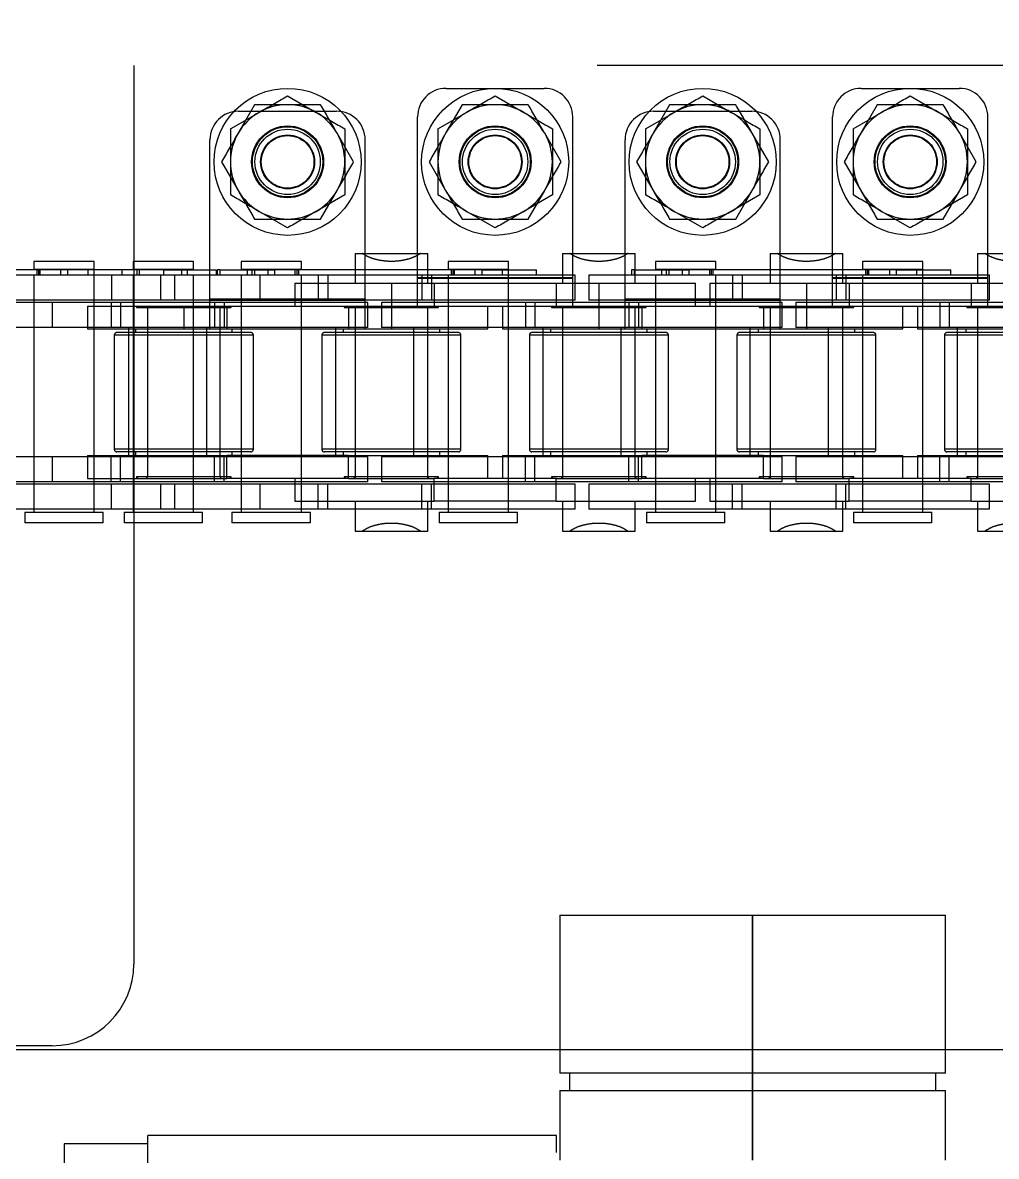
# Model space of a CAD drawing. Header units: metres. Extents: x 0 to 21025, y 0 to 14850.
# Drawn here: x 6176.5 to 6236, y 9254.6 to 9324 of the extents above; entities that cross this region are included whole.
import ezdxf

# ---------------------------------------------------------------- set-up
doc = ezdxf.new("R2010")
doc.units = ezdxf.units.M
doc.header["$LTSCALE"] = 25
doc.linetypes.add('HIDDEN2', pattern=[4.7625, 3.175, -1.5875])
for name, color, linetype in [('SL1', 8, 'Continuous'), ('SL4', 4, 'Continuous'), ('ST1', 7, 'HIDDEN2')]:
    doc.layers.add(name, color=color, linetype=linetype)

msp = doc.modelspace()

# ---------------------------------------------------------------- linework, layer by layer
at = {"layer": 'SL1'}
for radius, start, end in [(1770.7, 148.748969, 196.991383), (1764.35, 149.040337, 197.163636), (1758.35, 149.333401, 197.2484)]:
    msp.add_arc((7692.517, 9091.884), radius, start, end, dxfattribs=at)
at = {"layer": 'SL4'}
for p, q in [((6209.329, 9269.384), (6209.329, 9259.709)), ((6209.329, 9269.384), (6221.129, 9269.384)), ((6221.129, 9269.384), (6232.929, 9269.384)), ((6221.129, 9259.709), (6221.129, 9269.384)), ((6232.929, 9259.709), (6232.929, 9269.384)), ((5540.514, 9261.149), (6209.329, 9261.149)), ((6232.929, 9261.149), (6330.271, 9261.149)), ((6221.129, 9259.709), (6209.329, 9259.709)), ((6209.919, 9259.709), (6209.919, 9258.634)), ((6232.929, 9259.709), (6221.129, 9259.709)), ((6221.129, 9258.634), (6221.129, 9259.709)), ((6232.339, 9258.634), (6232.339, 9259.709)), ((6209.329, 9258.634), (6209.329, 9254.384)), ((6209.329, 9258.634), (6221.129, 9258.634)), ((6221.129, 9254.384), (6221.129, 9258.634)), ((6221.129, 9258.634), (6232.929, 9258.634)), ((6232.929, 9254.384), (6232.929, 9258.634)), ((6184.129, 9255.384), (6179.009, 9255.384)), ((6179.009, 9255.384), (6179.009, 9191.384)), ((6209.129, 9255.884), (6184.129, 9255.884)), ((6184.129, 9191.384), (6184.129, 9255.884)), ((6209.129, 9254.842), (6209.129, 9255.884))]:
    msp.add_line(p, q, dxfattribs=at)
at = {"layer": 'ST1'}
for p, q in [((6290.989, 9321.384), (6183.269, 9321.384)), ((6183.269, 9321.384), (6183.269, 9266.384)), ((6202.379, 9319.984), (6208.379, 9319.984)), ((6227.779, 9319.984), (6233.779, 9319.984)), ((6192.679, 9319.525), (6194.429, 9318.515)), ((6205.379, 9319.525), (6207.129, 9318.515)), ((6218.079, 9319.525), (6219.829, 9318.515)), ((6230.779, 9319.525), (6232.529, 9318.515)), ((6189.179, 9317.504), (6190.929, 9318.515)), ((6190.658, 9318.984), (6189.648, 9317.234)), ((6189.679, 9318.584), (6195.679, 9318.584)), ((6201.879, 9317.504), (6203.629, 9318.515)), ((6203.358, 9318.984), (6202.348, 9317.234)), ((6214.579, 9317.504), (6216.329, 9318.515)), ((6216.058, 9318.984), (6215.048, 9317.234)), ((6215.079, 9318.584), (6221.079, 9318.584)), ((6227.279, 9317.504), (6229.029, 9318.515)), ((6228.758, 9318.984), (6227.748, 9317.234)), ((6200.629, 9308.409), (6200.629, 9318.234)), ((6210.129, 9308.409), (6210.129, 9318.234)), ((6226.029, 9308.409), (6226.029, 9318.234)), ((6235.529, 9308.409), (6235.529, 9318.234)), ((6196.721, 9315.484), (6195.71, 9317.234)), ((6209.421, 9315.484), (6208.41, 9317.234)), ((6222.121, 9315.484), (6221.11, 9317.234)), ((6234.821, 9315.484), (6233.81, 9317.234)), ((6187.929, 9307.009), (6187.929, 9316.834)), ((6197.429, 9307.009), (6197.429, 9316.834)), ((6213.329, 9307.009), (6213.329, 9316.834)), ((6222.829, 9307.009), (6222.829, 9316.834)), ((6188.638, 9315.484), (6189.648, 9313.734)), ((6201.338, 9315.484), (6202.348, 9313.734)), ((6214.038, 9315.484), (6215.048, 9313.734)), ((6226.738, 9315.484), (6227.748, 9313.734)), ((6194.7, 9311.984), (6195.71, 9313.734)), ((6207.4, 9311.984), (6208.41, 9313.734)), ((6220.1, 9311.984), (6221.11, 9313.734)), ((6232.8, 9311.984), (6233.81, 9313.734)), ((6196.179, 9313.463), (6194.429, 9312.452)), ((6208.879, 9313.463), (6207.129, 9312.452)), ((6221.579, 9313.463), (6219.829, 9312.452)), ((6234.279, 9313.463), (6232.529, 9312.452)), ((6192.679, 9311.442), (6190.929, 9312.452)), ((6205.379, 9311.442), (6203.629, 9312.452)), ((6218.079, 9311.442), (6216.329, 9312.452)), ((6230.779, 9311.442), (6229.029, 9312.452)), ((6196.804, 9309.884), (6197.249, 9309.884)), ((6196.804, 9309.884), (6196.804, 9308.059)), ((6197.249, 9309.884), (6200.809, 9309.884)), ((6200.809, 9309.884), (6201.254, 9309.884)), ((6201.254, 9308.059), (6201.254, 9309.884)), ((6209.504, 9309.884), (6209.949, 9309.884)), ((6209.504, 9309.884), (6209.504, 9308.059)), ((6209.949, 9309.884), (6213.509, 9309.884)), ((6213.509, 9309.884), (6213.954, 9309.884)), ((6213.954, 9308.059), (6213.954, 9309.884)), ((6222.204, 9309.884), (6222.649, 9309.884)), ((6222.204, 9309.884), (6222.204, 9308.059)), ((6222.649, 9309.884), (6226.209, 9309.884)), ((6226.209, 9309.884), (6226.654, 9309.884)), ((6226.654, 9308.059), (6226.654, 9309.884)), ((6234.904, 9309.884), (6235.349, 9309.884)), ((6234.904, 9309.884), (6234.904, 9308.059)), ((6235.349, 9309.884), (6238.909, 9309.884)), ((6185.076, 9308.873), (6172.376, 9308.873)), ((6177.154, 9309.384), (6177.151, 9309.384)), ((6177.151, 9309.384), (6177.151, 9308.91)), ((6177.151, 9308.91), (6180.841, 9308.91)), ((6180.841, 9309.384), (6177.154, 9309.384)), ((6177.328, 9308.873), (6177.328, 9308.541)), ((6177.431, 9308.873), (6177.431, 9308.541)), ((6177.52, 9308.91), (6177.52, 9308.541)), ((6178.788, 9308.873), (6178.788, 9308.541)), ((6179.203, 9308.873), (6179.203, 9308.541)), ((6180.472, 9308.541), (6180.472, 9308.91)), ((6180.841, 9308.91), (6180.841, 9309.384)), ((6180.841, 9307.021), (6180.841, 9308.873)), ((6182.548, 9308.541), (6182.548, 9308.873)), ((6186.921, 9309.384), (6183.231, 9309.384)), ((6183.231, 9309.384), (6183.231, 9308.91)), ((6183.231, 9308.91), (6186.921, 9308.91)), ((6183.457, 9308.873), (6183.457, 9308.541)), ((6183.6, 9308.91), (6183.6, 9308.541)), ((6185.076, 9308.873), (6185.076, 9308.541)), ((6185.076, 9308.873), (6188.307, 9308.873)), ((6186.183, 9308.873), (6186.183, 9308.541)), ((6186.552, 9308.541), (6186.552, 9308.91)), ((6186.921, 9308.91), (6186.921, 9309.384)), ((6188.307, 9308.873), (6188.307, 9308.541)), ((6188.362, 9308.873), (6188.362, 9308.541)), ((6188.535, 9308.873), (6188.362, 9308.873)), ((6188.535, 9308.873), (6188.535, 9308.541)), ((6188.535, 9308.873), (6191.882, 9308.873)), ((6189.832, 9309.384), (6189.829, 9309.384)), ((6189.829, 9309.384), (6189.829, 9308.91)), ((6189.829, 9308.91), (6193.519, 9308.91)), ((6193.519, 9309.384), (6189.832, 9309.384)), ((6190.198, 9308.91), (6190.198, 9308.541)), ((6190.483, 9308.873), (6190.483, 9308.541)), ((6190.655, 9308.873), (6190.655, 9308.541)), ((6191.466, 9308.873), (6191.466, 9308.541)), ((6191.882, 9308.873), (6191.882, 9308.541)), ((6204.56, 9308.873), (6191.882, 9308.873)), ((6193.15, 9308.541), (6193.15, 9308.91)), ((6193.239, 9308.873), (6193.239, 9308.541)), ((6193.342, 9308.873), (6193.342, 9308.541)), ((6193.519, 9308.91), (6193.519, 9309.384)), ((6202.51, 9309.384), (6202.507, 9309.384)), ((6202.507, 9309.384), (6202.507, 9308.91)), ((6202.507, 9308.91), (6206.197, 9308.91)), ((6206.197, 9309.384), (6202.51, 9309.384)), ((6202.684, 9308.873), (6202.684, 9308.541)), ((6202.788, 9308.873), (6202.788, 9308.541)), ((6202.876, 9308.91), (6202.876, 9308.541)), ((6204.145, 9308.873), (6204.145, 9308.541)), ((6204.56, 9308.873), (6204.56, 9308.541)), ((6204.56, 9308.873), (6207.904, 9308.873)), ((6205.828, 9308.541), (6205.828, 9308.91)), ((6206.197, 9308.91), (6206.197, 9309.384)), ((6206.197, 9307.021), (6206.197, 9308.873)), ((6207.904, 9308.541), (6207.904, 9308.873)), ((6213.719, 9308.873), (6213.719, 9308.541)), ((6213.892, 9308.873), (6213.719, 9308.873)), ((6213.892, 9308.873), (6213.892, 9308.541)), ((6213.892, 9308.873), (6217.238, 9308.873)), ((6215.189, 9309.384), (6215.186, 9309.384)), ((6215.186, 9309.384), (6215.186, 9308.91)), ((6215.186, 9308.91), (6218.876, 9308.91)), ((6218.876, 9309.384), (6215.189, 9309.384)), ((6215.555, 9308.91), (6215.555, 9308.541)), ((6215.839, 9308.873), (6215.839, 9308.541)), ((6216.012, 9308.873), (6216.012, 9308.541)), ((6216.823, 9308.873), (6216.823, 9308.541)), ((6217.238, 9308.873), (6217.238, 9308.541)), ((6229.916, 9308.873), (6217.238, 9308.873)), ((6218.507, 9308.541), (6218.507, 9308.91)), ((6218.595, 9308.873), (6218.595, 9308.541)), ((6218.699, 9308.873), (6218.699, 9308.541)), ((6218.876, 9308.91), (6218.876, 9309.384)), ((6227.867, 9309.384), (6227.864, 9309.384)), ((6227.864, 9309.384), (6227.864, 9308.91)), ((6227.864, 9308.91), (6231.554, 9308.91)), ((6231.554, 9309.384), (6227.867, 9309.384)), ((6228.041, 9308.873), (6228.041, 9308.541)), ((6228.144, 9308.873), (6228.144, 9308.541)), ((6228.233, 9308.91), (6228.233, 9308.541)), ((6229.501, 9308.873), (6229.501, 9308.541)), ((6229.916, 9308.873), (6229.916, 9308.541)), ((6229.916, 9308.873), (6233.261, 9308.873)), ((6231.185, 9308.541), (6231.185, 9308.91)), ((6231.554, 9308.91), (6231.554, 9309.384)), ((6231.554, 9307.021), (6231.554, 9308.873)), ((6233.261, 9308.541), (6233.261, 9308.873)), ((6181.901, 9308.541), (6175.551, 9308.541)), ((6177.151, 9308.541), (6177.151, 9307.021)), ((6177.151, 9308.541), (6177.151, 9294.042)), ((6180.841, 9294.042), (6180.841, 9308.541)), ((6181.901, 9308.541), (6181.901, 9307.021)), ((6190.996, 9308.541), (6181.901, 9308.541)), ((6183.231, 9308.541), (6183.231, 9307.021)), ((6183.231, 9308.541), (6183.231, 9294.042)), ((6184.916, 9307.021), (6184.916, 9308.541)), ((6185.754, 9308.541), (6185.754, 9307.021)), ((6186.921, 9307.021), (6186.921, 9308.541)), ((6186.921, 9294.042), (6186.921, 9308.541)), ((6189.829, 9308.541), (6189.829, 9307.021)), ((6189.829, 9308.541), (6189.829, 9294.042)), ((6195.136, 9308.541), (6190.996, 9308.541)), ((6190.996, 9307.021), (6190.996, 9308.541)), ((6193.519, 9307.021), (6193.519, 9308.541)), ((6193.519, 9294.042), (6193.519, 9308.541)), ((6194.551, 9308.541), (6194.551, 9307.021)), ((6195.136, 9308.541), (6195.136, 9307.021)), ((6201.475, 9308.541), (6195.136, 9308.541)), ((6200.629, 9308.409), (6210.129, 9308.409)), ((6200.629, 9306.659), (6200.629, 9308.409)), ((6200.629, 9308.371), (6210.129, 9308.371)), ((6200.891, 9308.541), (6200.891, 9307.021)), ((6201.475, 9308.541), (6201.475, 9307.021)), ((6210.272, 9308.541), (6201.475, 9308.541)), ((6202.507, 9308.541), (6202.507, 9307.021)), ((6202.507, 9308.541), (6202.507, 9294.042)), ((6206.197, 9294.042), (6206.197, 9308.541)), ((6210.129, 9306.659), (6210.129, 9308.409)), ((6210.272, 9307.021), (6210.272, 9308.541)), ((6220.492, 9308.541), (6211.111, 9308.541)), ((6211.111, 9308.541), (6211.111, 9307.021)), ((6215.186, 9308.541), (6215.186, 9307.021)), ((6215.186, 9308.541), (6215.186, 9294.042)), ((6218.876, 9307.021), (6218.876, 9308.541)), ((6218.876, 9294.042), (6218.876, 9308.541)), ((6219.908, 9308.541), (6219.908, 9307.021)), ((6220.492, 9308.541), (6220.492, 9307.021)), ((6226.831, 9308.541), (6220.492, 9308.541)), ((6226.029, 9308.409), (6235.529, 9308.409)), ((6226.029, 9306.659), (6226.029, 9308.409)), ((6226.029, 9308.371), (6235.529, 9308.371)), ((6226.247, 9308.541), (6226.247, 9307.021)), ((6226.831, 9308.541), (6226.831, 9307.021)), ((6235.629, 9308.541), (6226.831, 9308.541)), ((6227.864, 9308.541), (6227.864, 9307.021)), ((6227.864, 9308.541), (6227.864, 9294.042)), ((6231.554, 9294.042), (6231.554, 9308.541)), ((6235.529, 9306.659), (6235.529, 9308.409)), ((6235.629, 9307.021), (6235.629, 9308.541)), ((6193.124, 9308.059), (6199.029, 9308.059)), ((6193.124, 9308.059), (6193.124, 9306.659)), ((6199.029, 9308.059), (6199.029, 9306.659)), ((6199.029, 9308.059), (6200.629, 9308.059)), ((6200.629, 9308.059), (6210.129, 9308.059)), ((6201.651, 9308.059), (6201.651, 9306.659)), ((6209.107, 9308.059), (6209.107, 9306.659)), ((6210.129, 9308.059), (6211.729, 9308.059)), ((6211.729, 9308.059), (6211.729, 9306.659)), ((6211.729, 9308.059), (6217.634, 9308.059)), ((6217.634, 9306.659), (6217.634, 9308.059)), ((6218.524, 9308.059), (6224.429, 9308.059)), ((6218.524, 9308.059), (6218.524, 9306.659)), ((6224.429, 9308.059), (6224.429, 9306.659)), ((6224.429, 9308.059), (6226.029, 9308.059)), ((6226.029, 9308.059), (6235.529, 9308.059)), ((6227.051, 9308.059), (6227.051, 9306.659)), ((6234.507, 9308.059), (6234.507, 9306.659)), ((6235.529, 9308.059), (6237.129, 9308.059)), ((6178.296, 9306.869), (6169.201, 9306.869)), ((6181.901, 9307.021), (6175.551, 9307.021)), ((6177.151, 9306.869), (6177.151, 9305.349)), ((6182.457, 9306.869), (6178.296, 9306.869)), ((6178.296, 9305.349), (6178.296, 9306.869)), ((6180.841, 9305.349), (6180.841, 9306.869)), ((6181.873, 9306.869), (6181.873, 9305.349)), ((6190.996, 9307.021), (6181.901, 9307.021)), ((6182.457, 9306.869), (6182.457, 9305.349)), ((6188.797, 9306.869), (6182.457, 9306.869)), ((6187.929, 9307.096), (6197.429, 9307.096)), ((6187.929, 9305.259), (6187.929, 9307.009)), ((6187.929, 9307.009), (6197.429, 9307.009)), ((6188.212, 9306.869), (6188.212, 9305.349)), ((6188.797, 9306.869), (6188.797, 9305.349)), ((6197.594, 9306.869), (6188.797, 9306.869)), ((6189.829, 9306.869), (6189.829, 9305.349)), ((6195.136, 9307.021), (6190.996, 9307.021)), ((6193.519, 9305.349), (6193.519, 9306.869)), ((6201.475, 9307.021), (6195.136, 9307.021)), ((6197.429, 9305.259), (6197.429, 9307.009)), ((6197.594, 9305.349), (6197.594, 9306.869)), ((6207.814, 9306.869), (6198.432, 9306.869)), ((6198.432, 9306.869), (6198.432, 9305.349)), ((6210.272, 9307.021), (6201.475, 9307.021)), ((6202.507, 9306.869), (6202.507, 9305.349)), ((6206.197, 9305.349), (6206.197, 9306.869)), ((6207.23, 9306.869), (6207.23, 9305.349)), ((6207.814, 9306.869), (6207.814, 9305.349)), ((6214.153, 9306.869), (6207.814, 9306.869)), ((6220.492, 9307.021), (6211.111, 9307.021)), ((6213.329, 9307.096), (6222.829, 9307.096)), ((6213.329, 9305.259), (6213.329, 9307.009)), ((6213.329, 9307.009), (6222.829, 9307.009)), ((6213.569, 9306.869), (6213.569, 9305.349)), ((6214.153, 9306.869), (6214.153, 9305.349)), ((6222.951, 9306.869), (6214.153, 9306.869)), ((6215.186, 9306.869), (6215.186, 9305.349)), ((6218.876, 9305.349), (6218.876, 9306.869)), ((6226.831, 9307.021), (6220.492, 9307.021)), ((6222.829, 9305.259), (6222.829, 9307.009)), ((6222.951, 9305.349), (6222.951, 9306.869)), ((6233.17, 9306.869), (6223.789, 9306.869)), ((6223.789, 9306.869), (6223.789, 9305.349)), ((6235.629, 9307.021), (6226.831, 9307.021)), ((6227.864, 9306.869), (6227.864, 9305.349)), ((6231.554, 9305.349), (6231.554, 9306.869)), ((6232.586, 9306.869), (6232.586, 9305.349)), ((6233.17, 9306.869), (6233.17, 9305.349)), ((6239.51, 9306.869), (6233.17, 9306.869)), ((6180.424, 9306.659), (6186.329, 9306.659)), ((6180.424, 9306.659), (6180.424, 9305.259)), ((6183.437, 9306.659), (6183.437, 9306.57)), ((6183.526, 9306.659), (6183.437, 9306.57)), ((6183.437, 9306.57), (6189.222, 9306.57)), ((6184.015, 9306.659), (6184.104, 9306.57)), ((6184.104, 9306.57), (6184.104, 9296.198)), ((6186.329, 9306.659), (6186.329, 9305.259)), ((6186.329, 9306.659), (6187.929, 9306.659)), ((6187.929, 9306.659), (6197.429, 9306.659)), ((6188.554, 9306.57), (6188.643, 9306.659)), ((6188.554, 9296.198), (6188.554, 9306.57)), ((6188.951, 9306.659), (6188.951, 9305.259)), ((6189.222, 9306.57), (6189.133, 9306.659)), ((6189.222, 9306.57), (6189.222, 9306.659)), ((6196.137, 9306.659), (6196.137, 9306.57)), ((6196.226, 9306.659), (6196.137, 9306.57)), ((6196.137, 9306.57), (6201.922, 9306.57)), ((6196.407, 9306.659), (6196.407, 9305.259)), ((6196.715, 9306.659), (6196.804, 9306.57)), ((6196.804, 9306.659), (6196.804, 9296.109)), ((6196.804, 9306.57), (6196.804, 9296.198)), ((6197.429, 9306.659), (6199.029, 9306.659)), ((6199.029, 9306.659), (6200.629, 9306.659)), ((6199.029, 9306.659), (6199.029, 9305.259)), ((6200.629, 9306.659), (6210.129, 9306.659)), ((6201.254, 9296.109), (6201.254, 9306.659)), ((6201.254, 9306.57), (6201.343, 9306.659)), ((6201.254, 9296.198), (6201.254, 9306.57)), ((6201.922, 9306.57), (6201.833, 9306.659)), ((6201.922, 9306.57), (6201.922, 9306.659)), ((6204.934, 9305.259), (6204.934, 9306.659)), ((6205.824, 9306.659), (6205.824, 9305.259)), ((6208.837, 9306.659), (6208.837, 9306.57)), ((6208.926, 9306.659), (6208.837, 9306.57)), ((6208.837, 9306.57), (6214.622, 9306.57)), ((6209.415, 9306.659), (6209.504, 9306.57)), ((6209.504, 9306.659), (6209.504, 9296.109)), ((6209.504, 9306.57), (6209.504, 9296.198)), ((6210.129, 9306.659), (6211.729, 9306.659)), ((6211.729, 9306.659), (6211.729, 9305.259)), ((6211.729, 9306.659), (6213.329, 9306.659)), ((6213.329, 9306.659), (6222.829, 9306.659)), ((6213.954, 9296.109), (6213.954, 9306.659)), ((6213.954, 9306.57), (6214.043, 9306.659)), ((6213.954, 9296.198), (6213.954, 9306.57)), ((6214.351, 9306.659), (6214.351, 9305.259)), ((6214.622, 9306.57), (6214.533, 9306.659)), ((6214.622, 9306.57), (6214.622, 9306.659)), ((6221.537, 9306.659), (6221.537, 9306.57)), ((6221.626, 9306.659), (6221.537, 9306.57)), ((6221.537, 9306.57), (6227.322, 9306.57)), ((6221.807, 9306.659), (6221.807, 9305.259)), ((6222.115, 9306.659), (6222.204, 9306.57)), ((6222.204, 9306.659), (6222.204, 9296.109)), ((6222.204, 9306.57), (6222.204, 9296.198)), ((6222.829, 9306.659), (6224.429, 9306.659)), ((6224.429, 9306.659), (6226.029, 9306.659)), ((6224.429, 9306.659), (6224.429, 9305.259)), ((6226.029, 9306.659), (6235.529, 9306.659)), ((6226.654, 9296.109), (6226.654, 9306.659)), ((6226.654, 9306.57), (6226.743, 9306.659)), ((6226.654, 9296.198), (6226.654, 9306.57)), ((6227.322, 9306.57), (6227.233, 9306.659)), ((6227.322, 9306.57), (6227.322, 9306.659)), ((6230.334, 9305.259), (6230.334, 9306.659)), ((6231.224, 9306.659), (6231.224, 9305.259)), ((6234.237, 9306.659), (6234.237, 9306.57)), ((6234.326, 9306.659), (6234.237, 9306.57)), ((6234.237, 9306.57), (6240.022, 9306.57)), ((6234.815, 9306.659), (6234.904, 9306.57)), ((6234.904, 9306.659), (6234.904, 9296.109)), ((6234.904, 9306.57), (6234.904, 9296.198)), ((6235.529, 9306.659), (6237.129, 9306.659)), ((6178.296, 9305.349), (6169.201, 9305.349)), ((6177.151, 9305.349), (6177.151, 9297.419)), ((6182.457, 9305.349), (6178.296, 9305.349)), ((6180.841, 9297.419), (6180.841, 9305.349)), ((6188.797, 9305.349), (6182.457, 9305.349)), ((6182.956, 9297.419), (6182.956, 9305.349)), ((6187.714, 9305.349), (6187.714, 9297.419)), ((6197.594, 9305.349), (6188.797, 9305.349)), ((6189.829, 9305.349), (6189.829, 9297.419)), ((6193.519, 9297.419), (6193.519, 9305.349)), ((6195.634, 9297.419), (6195.634, 9305.349)), ((6207.814, 9305.349), (6198.432, 9305.349)), ((6200.392, 9305.349), (6200.392, 9297.419)), ((6202.507, 9305.349), (6202.507, 9297.419)), ((6206.197, 9297.419), (6206.197, 9305.349)), ((6214.153, 9305.349), (6207.814, 9305.349)), ((6208.312, 9297.419), (6208.312, 9305.349)), ((6213.071, 9305.349), (6213.071, 9297.419)), ((6222.951, 9305.349), (6214.153, 9305.349)), ((6215.186, 9305.349), (6215.186, 9297.419)), ((6218.876, 9297.419), (6218.876, 9305.349)), ((6220.991, 9297.419), (6220.991, 9305.349)), ((6233.17, 9305.349), (6223.789, 9305.349)), ((6225.749, 9305.349), (6225.749, 9297.419)), ((6227.864, 9305.349), (6227.864, 9297.419)), ((6231.554, 9297.419), (6231.554, 9305.349)), ((6239.51, 9305.349), (6233.17, 9305.349)), ((6233.669, 9297.419), (6233.669, 9305.349)), ((6180.424, 9305.259), (6186.329, 9305.259)), ((6182.074, 9304.879), (6182.074, 9297.888)), ((6190.584, 9304.879), (6182.122, 9304.879)), ((6190.429, 9305.034), (6182.229, 9305.034)), ((6183.374, 9305.259), (6183.374, 9305.034)), ((6186.329, 9305.259), (6187.929, 9305.259)), ((6187.929, 9305.259), (6197.429, 9305.259)), ((6189.284, 9305.034), (6189.284, 9305.259)), ((6190.584, 9297.888), (6190.584, 9304.879)), ((6194.774, 9304.879), (6194.774, 9297.888)), ((6203.284, 9304.879), (6194.822, 9304.879)), ((6203.129, 9305.034), (6194.929, 9305.034)), ((6196.074, 9305.259), (6196.074, 9305.034)), ((6197.429, 9305.259), (6199.029, 9305.259)), ((6199.029, 9305.259), (6204.934, 9305.259)), ((6201.984, 9305.034), (6201.984, 9305.259)), ((6203.284, 9297.888), (6203.284, 9304.879)), ((6205.824, 9305.259), (6211.729, 9305.259)), ((6207.474, 9304.879), (6207.474, 9297.888)), ((6215.984, 9304.879), (6207.522, 9304.879)), ((6215.829, 9305.034), (6207.629, 9305.034)), ((6208.774, 9305.259), (6208.774, 9305.034)), ((6211.729, 9305.259), (6213.329, 9305.259)), ((6213.329, 9305.259), (6222.829, 9305.259)), ((6214.684, 9305.034), (6214.684, 9305.259)), ((6215.984, 9297.888), (6215.984, 9304.879)), ((6220.174, 9304.879), (6220.174, 9297.888)), ((6228.684, 9304.879), (6220.222, 9304.879)), ((6228.529, 9305.034), (6220.329, 9305.034)), ((6221.474, 9305.259), (6221.474, 9305.034)), ((6222.829, 9305.259), (6224.429, 9305.259)), ((6224.429, 9305.259), (6230.334, 9305.259)), ((6227.384, 9305.034), (6227.384, 9305.259)), ((6228.684, 9297.888), (6228.684, 9304.879)), ((6231.224, 9305.259), (6237.129, 9305.259)), ((6232.874, 9304.879), (6232.874, 9297.888)), ((6241.384, 9304.879), (6232.922, 9304.879)), ((6241.229, 9305.034), (6233.029, 9305.034)), ((6234.174, 9305.259), (6234.174, 9305.034)), ((6190.584, 9297.888), (6182.122, 9297.888)), ((6190.429, 9297.733), (6182.229, 9297.733)), ((6183.374, 9297.733), (6183.374, 9297.509)), ((6189.284, 9297.509), (6189.284, 9297.733)), ((6203.284, 9297.888), (6194.822, 9297.888)), ((6203.129, 9297.733), (6194.929, 9297.733)), ((6196.074, 9297.733), (6196.074, 9297.509)), ((6201.984, 9297.509), (6201.984, 9297.733)), ((6215.984, 9297.888), (6207.522, 9297.888)), ((6215.829, 9297.733), (6207.629, 9297.733)), ((6208.774, 9297.733), (6208.774, 9297.509)), ((6214.684, 9297.509), (6214.684, 9297.733)), ((6228.684, 9297.888), (6220.222, 9297.888)), ((6228.529, 9297.733), (6220.329, 9297.733)), ((6221.474, 9297.733), (6221.474, 9297.509)), ((6227.384, 9297.509), (6227.384, 9297.733)), ((6241.384, 9297.888), (6232.922, 9297.888)), ((6241.229, 9297.733), (6233.029, 9297.733)), ((6234.174, 9297.733), (6234.174, 9297.509)), ((6178.296, 9297.419), (6169.201, 9297.419)), ((6177.151, 9297.419), (6177.151, 9295.899)), ((6182.457, 9297.419), (6178.296, 9297.419)), ((6178.296, 9295.899), (6178.296, 9297.419)), ((6180.424, 9297.509), (6188.951, 9297.509)), ((6180.424, 9297.509), (6180.424, 9296.109)), ((6180.841, 9295.899), (6180.841, 9297.419)), ((6181.873, 9295.899), (6181.873, 9297.419)), ((6182.457, 9295.899), (6182.457, 9297.419)), ((6188.797, 9297.419), (6182.457, 9297.419)), ((6188.212, 9295.899), (6188.212, 9297.419)), ((6188.797, 9295.899), (6188.797, 9297.419)), ((6197.594, 9297.419), (6188.797, 9297.419)), ((6188.951, 9296.109), (6188.951, 9297.509)), ((6188.951, 9296.109), (6188.951, 9297.509)), ((6196.407, 9297.509), (6188.951, 9297.509)), ((6189.829, 9297.419), (6189.829, 9295.899)), ((6193.519, 9295.899), (6193.519, 9297.419)), ((6196.407, 9296.109), (6196.407, 9297.509)), ((6196.407, 9296.109), (6196.407, 9297.509)), ((6196.407, 9297.509), (6204.934, 9297.509)), ((6197.594, 9295.899), (6197.594, 9297.419)), ((6207.814, 9297.419), (6198.432, 9297.419)), ((6198.432, 9297.419), (6198.432, 9295.899)), ((6202.507, 9297.419), (6202.507, 9295.899)), ((6204.934, 9296.109), (6204.934, 9297.509)), ((6205.824, 9297.509), (6214.351, 9297.509)), ((6205.824, 9297.509), (6205.824, 9296.109)), ((6206.197, 9295.899), (6206.197, 9297.419)), ((6207.23, 9295.899), (6207.23, 9297.419)), ((6207.814, 9295.899), (6207.814, 9297.419)), ((6214.153, 9297.419), (6207.814, 9297.419)), ((6213.569, 9295.899), (6213.569, 9297.419)), ((6214.153, 9295.899), (6214.153, 9297.419)), ((6222.951, 9297.419), (6214.153, 9297.419)), ((6214.351, 9296.109), (6214.351, 9297.509)), ((6214.351, 9296.109), (6214.351, 9297.509)), ((6221.807, 9297.509), (6214.351, 9297.509)), ((6215.186, 9297.419), (6215.186, 9295.899)), ((6218.876, 9295.899), (6218.876, 9297.419)), ((6221.807, 9296.109), (6221.807, 9297.509)), ((6221.807, 9296.109), (6221.807, 9297.509)), ((6221.807, 9297.509), (6230.334, 9297.509)), ((6222.951, 9295.899), (6222.951, 9297.419)), ((6233.17, 9297.419), (6223.789, 9297.419)), ((6223.789, 9297.419), (6223.789, 9295.899)), ((6227.864, 9297.419), (6227.864, 9295.899)), ((6230.334, 9296.109), (6230.334, 9297.509)), ((6231.224, 9297.509), (6239.751, 9297.509)), ((6231.224, 9297.509), (6231.224, 9296.109)), ((6231.554, 9295.899), (6231.554, 9297.419)), ((6232.586, 9295.899), (6232.586, 9297.419)), ((6233.17, 9295.899), (6233.17, 9297.419)), ((6239.51, 9297.419), (6233.17, 9297.419)), ((6178.296, 9295.899), (6169.201, 9295.899)), ((6181.901, 9295.747), (6175.551, 9295.747)), ((6177.151, 9295.747), (6177.151, 9294.227)), ((6182.457, 9295.899), (6178.296, 9295.899)), ((6180.424, 9296.109), (6188.951, 9296.109)), ((6180.841, 9294.227), (6180.841, 9295.747)), ((6181.901, 9294.227), (6181.901, 9295.747)), ((6190.996, 9295.747), (6181.901, 9295.747)), ((6188.797, 9295.899), (6182.457, 9295.899)), ((6183.231, 9295.747), (6183.231, 9294.227)), ((6189.222, 9296.198), (6183.437, 9296.198)), ((6183.437, 9296.198), (6183.437, 9296.109)), ((6183.437, 9296.198), (6183.526, 9296.109)), ((6184.104, 9296.198), (6184.015, 9296.109)), ((6184.916, 9294.227), (6184.916, 9295.747)), ((6185.754, 9295.747), (6185.754, 9294.227)), ((6186.921, 9294.227), (6186.921, 9295.747)), ((6188.643, 9296.109), (6188.554, 9296.198)), ((6197.594, 9295.899), (6188.797, 9295.899)), ((6196.407, 9296.109), (6188.951, 9296.109)), ((6189.133, 9296.109), (6189.222, 9296.198)), ((6189.222, 9296.109), (6189.222, 9296.198)), ((6189.829, 9295.747), (6189.829, 9294.227)), ((6195.136, 9295.747), (6190.996, 9295.747)), ((6190.996, 9294.227), (6190.996, 9295.747)), ((6193.124, 9296.109), (6193.124, 9294.709)), ((6193.519, 9294.227), (6193.519, 9295.747)), ((6194.551, 9294.227), (6194.551, 9295.747)), ((6195.136, 9294.227), (6195.136, 9295.747)), ((6201.475, 9295.747), (6195.136, 9295.747)), ((6201.922, 9296.198), (6196.137, 9296.198)), ((6196.137, 9296.198), (6196.137, 9296.109)), ((6196.137, 9296.198), (6196.226, 9296.109)), ((6196.407, 9296.109), (6201.651, 9296.109)), ((6196.804, 9296.198), (6196.715, 9296.109)), ((6207.814, 9295.899), (6198.432, 9295.899)), ((6200.891, 9294.227), (6200.891, 9295.747)), ((6201.343, 9296.109), (6201.254, 9296.198)), ((6201.475, 9294.227), (6201.475, 9295.747)), ((6210.272, 9295.747), (6201.475, 9295.747)), ((6201.651, 9294.709), (6201.651, 9296.109)), ((6201.651, 9294.709), (6201.651, 9296.109)), ((6209.107, 9296.109), (6201.651, 9296.109)), ((6201.833, 9296.109), (6201.922, 9296.198)), ((6201.922, 9296.109), (6201.922, 9296.198)), ((6202.507, 9295.747), (6202.507, 9294.227)), ((6206.197, 9294.227), (6206.197, 9295.747)), ((6214.153, 9295.899), (6207.814, 9295.899)), ((6214.622, 9296.198), (6208.837, 9296.198)), ((6208.837, 9296.198), (6208.837, 9296.109)), ((6208.837, 9296.198), (6208.926, 9296.109)), ((6209.107, 9294.709), (6209.107, 9296.109)), ((6209.107, 9294.709), (6209.107, 9296.109)), ((6209.107, 9296.109), (6214.351, 9296.109)), ((6209.107, 9296.109), (6214.351, 9296.109)), ((6209.504, 9296.198), (6209.415, 9296.109)), ((6210.272, 9294.227), (6210.272, 9295.747)), ((6220.492, 9295.747), (6211.111, 9295.747)), ((6211.111, 9295.747), (6211.111, 9294.227)), ((6214.043, 9296.109), (6213.954, 9296.198)), ((6222.951, 9295.899), (6214.153, 9295.899)), ((6221.807, 9296.109), (6214.351, 9296.109)), ((6214.533, 9296.109), (6214.622, 9296.198)), ((6214.622, 9296.109), (6214.622, 9296.198)), ((6215.186, 9295.747), (6215.186, 9294.227)), ((6217.634, 9294.709), (6217.634, 9296.109)), ((6218.524, 9296.109), (6218.524, 9294.709)), ((6218.876, 9294.227), (6218.876, 9295.747)), ((6219.908, 9294.227), (6219.908, 9295.747)), ((6220.492, 9294.227), (6220.492, 9295.747)), ((6226.831, 9295.747), (6220.492, 9295.747)), ((6227.322, 9296.198), (6221.537, 9296.198)), ((6221.537, 9296.198), (6221.537, 9296.109)), ((6221.537, 9296.198), (6221.626, 9296.109)), ((6221.807, 9296.109), (6227.051, 9296.109)), ((6221.807, 9296.109), (6227.051, 9296.109)), ((6222.204, 9296.198), (6222.115, 9296.109)), ((6233.17, 9295.899), (6223.789, 9295.899)), ((6226.247, 9294.227), (6226.247, 9295.747)), ((6226.743, 9296.109), (6226.654, 9296.198)), ((6226.831, 9294.227), (6226.831, 9295.747)), ((6235.629, 9295.747), (6226.831, 9295.747)), ((6227.051, 9294.709), (6227.051, 9296.109)), ((6227.051, 9294.709), (6227.051, 9296.109)), ((6234.507, 9296.109), (6227.051, 9296.109)), ((6227.233, 9296.109), (6227.322, 9296.198)), ((6227.322, 9296.109), (6227.322, 9296.198)), ((6227.864, 9295.747), (6227.864, 9294.227)), ((6231.554, 9294.227), (6231.554, 9295.747)), ((6239.51, 9295.899), (6233.17, 9295.899)), ((6240.022, 9296.198), (6234.237, 9296.198)), ((6234.237, 9296.198), (6234.237, 9296.109)), ((6234.237, 9296.198), (6234.326, 9296.109)), ((6234.507, 9294.709), (6234.507, 9296.109)), ((6234.507, 9294.709), (6234.507, 9296.109)), ((6234.507, 9296.109), (6239.751, 9296.109)), ((6234.507, 9296.109), (6239.751, 9296.109)), ((6234.904, 9296.198), (6234.815, 9296.109)), ((6235.629, 9294.227), (6235.629, 9295.747)), ((6181.901, 9294.227), (6175.551, 9294.227)), ((6190.996, 9294.227), (6181.901, 9294.227)), ((6195.136, 9294.227), (6190.996, 9294.227)), ((6193.124, 9294.709), (6201.651, 9294.709)), ((6201.475, 9294.227), (6195.136, 9294.227)), ((6196.804, 9294.709), (6196.804, 9292.884)), ((6201.254, 9292.884), (6201.254, 9294.709)), ((6210.272, 9294.227), (6201.475, 9294.227)), ((6209.107, 9294.709), (6201.651, 9294.709)), ((6209.107, 9294.709), (6217.634, 9294.709)), ((6209.504, 9294.709), (6209.504, 9292.884)), ((6220.492, 9294.227), (6211.111, 9294.227)), ((6213.954, 9292.884), (6213.954, 9294.709)), ((6218.524, 9294.709), (6227.051, 9294.709)), ((6226.831, 9294.227), (6220.492, 9294.227)), ((6222.204, 9294.709), (6222.204, 9292.884)), ((6226.654, 9292.884), (6226.654, 9294.709)), ((6235.629, 9294.227), (6226.831, 9294.227)), ((6234.507, 9294.709), (6227.051, 9294.709)), ((6234.507, 9294.709), (6243.034, 9294.709)), ((6234.904, 9294.709), (6234.904, 9292.884)), ((6176.597, 9294.042), (6181.394, 9294.042)), ((6176.597, 9294.042), (6176.597, 9293.384)), ((6181.394, 9293.384), (6181.394, 9294.042)), ((6182.678, 9294.042), (6187.475, 9294.042)), ((6182.678, 9294.042), (6182.678, 9293.384)), ((6187.475, 9293.384), (6187.475, 9294.042)), ((6189.275, 9294.042), (6194.072, 9294.042)), ((6189.275, 9294.042), (6189.275, 9293.384)), ((6194.072, 9293.384), (6194.072, 9294.042)), ((6201.954, 9294.042), (6206.751, 9294.042)), ((6201.954, 9294.042), (6201.954, 9293.384)), ((6206.751, 9293.384), (6206.751, 9294.042)), ((6214.632, 9294.042), (6219.429, 9294.042)), ((6214.632, 9294.042), (6214.632, 9293.384)), ((6219.429, 9293.384), (6219.429, 9294.042)), ((6227.31, 9294.042), (6232.107, 9294.042)), ((6227.31, 9294.042), (6227.31, 9293.384)), ((6232.107, 9293.384), (6232.107, 9294.042)), ((6176.601, 9293.384), (6176.597, 9293.384)), ((6181.394, 9293.384), (6176.601, 9293.384)), ((6187.475, 9293.384), (6182.678, 9293.384)), ((6189.28, 9293.384), (6189.275, 9293.384)), ((6194.072, 9293.384), (6189.28, 9293.384)), ((6196.804, 9292.884), (6197.249, 9292.884)), ((6197.249, 9292.884), (6200.809, 9292.884)), ((6200.809, 9292.884), (6201.254, 9292.884)), ((6201.958, 9293.384), (6201.954, 9293.384)), ((6206.751, 9293.384), (6201.958, 9293.384)), ((6209.504, 9292.884), (6209.949, 9292.884)), ((6209.949, 9292.884), (6213.509, 9292.884)), ((6213.509, 9292.884), (6213.954, 9292.884)), ((6214.636, 9293.384), (6214.632, 9293.384)), ((6219.429, 9293.384), (6214.636, 9293.384)), ((6222.204, 9292.884), (6222.649, 9292.884)), ((6222.649, 9292.884), (6226.209, 9292.884)), ((6226.209, 9292.884), (6226.654, 9292.884)), ((6227.314, 9293.384), (6227.31, 9293.384)), ((6232.107, 9293.384), (6227.314, 9293.384)), ((6234.904, 9292.884), (6235.349, 9292.884)), ((6235.349, 9292.884), (6238.909, 9292.884)), ((6221.129, 9269.384), (6221.129, 9259.709)), ((6178.269, 9261.384), (6173.269, 9261.384)), ((6209.329, 9261.149), (6232.929, 9261.149)), ((6221.129, 9259.709), (6221.129, 9258.634)), ((6221.129, 9258.634), (6221.129, 9254.384))]:
    msp.add_line(p, q, dxfattribs=at)
for centre, radius in [((6192.679, 9315.484), 4.5), ((6205.379, 9315.484), 4.5), ((6218.079, 9315.484), 4.5), ((6230.779, 9315.484), 4.5), ((6192.679, 9315.484), 2.2), ((6192.679, 9315.484), 2.15), ((6192.679, 9315.484), 2), ((6192.679, 9315.484), 1.65), ((6205.379, 9315.484), 2.2), ((6205.379, 9315.484), 2.15), ((6205.379, 9315.484), 2), ((6205.379, 9315.484), 1.65), ((6218.079, 9315.484), 2.2), ((6218.079, 9315.484), 2.15), ((6218.079, 9315.484), 2), ((6218.079, 9315.484), 1.65), ((6230.779, 9315.484), 2.2), ((6230.779, 9315.484), 2.15), ((6230.779, 9315.484), 2), ((6230.779, 9315.484), 1.65), ((6192.679, 9315.484), 1.61), ((6205.379, 9315.484), 1.61), ((6218.079, 9315.484), 1.61), ((6230.779, 9315.484), 1.61)]:
    msp.add_circle(centre, radius, dxfattribs=at)
for centre, radius, start, end in [((6202.379, 9318.234), 1.75, 90, 180), ((6208.379, 9318.234), 1.75, 0, 90), ((6227.779, 9318.234), 1.75, 90, 180), ((6233.779, 9318.234), 1.75, 0, 90), ((6189.679, 9316.834), 1.75, 90, 180), ((6192.679, 9315.484), 3.5, 90, 150), ((6192.679, 9315.484), 3.5, 30, 90), ((6195.679, 9316.834), 1.75, 0, 90), ((6205.379, 9315.484), 3.5, 90, 150), ((6205.379, 9315.484), 3.5, 30, 90), ((6215.079, 9316.834), 1.75, 90, 180), ((6218.079, 9315.484), 3.5, 90, 150), ((6218.079, 9315.484), 3.5, 30, 90), ((6221.079, 9316.834), 1.75, 0, 90), ((6230.779, 9315.484), 3.5, 90, 150), ((6230.779, 9315.484), 3.5, 30, 90), ((6192.679, 9315.484), 3.5, 150, 210), ((6192.679, 9315.484), 3.5, 330, 30), ((6205.379, 9315.484), 3.5, 150, 210), ((6205.379, 9315.484), 3.5, 330, 30), ((6218.079, 9315.484), 3.5, 150, 210), ((6218.079, 9315.484), 3.5, 330, 30), ((6230.779, 9315.484), 3.5, 150, 210), ((6230.779, 9315.484), 3.5, 330, 30), ((6192.679, 9315.484), 3.5, 210, 270), ((6192.679, 9315.484), 3.5, 270, 330), ((6205.379, 9315.484), 3.5, 210, 270), ((6205.379, 9315.484), 3.5, 270, 330), ((6218.079, 9315.484), 3.5, 210, 270), ((6218.079, 9315.484), 3.5, 270, 330), ((6230.779, 9315.484), 3.5, 210, 270), ((6230.779, 9315.484), 3.5, 270, 330), ((6182.229, 9304.879), 0.155, 90, 180), ((6190.429, 9304.879), 0.155, 0, 90), ((6194.929, 9304.879), 0.155, 90.00001, 180), ((6203.129, 9304.879), 0.155, 0, 89.99999), ((6207.629, 9304.879), 0.155, 90, 180), ((6215.829, 9304.879), 0.155, 0, 90), ((6220.329, 9304.879), 0.155, 90.00001, 180), ((6228.529, 9304.879), 0.155, 0, 89.99999), ((6233.029, 9304.879), 0.155, 90, 180), ((6182.229, 9297.888), 0.155, 180, 270), ((6190.429, 9297.888), 0.155, 270, 0), ((6194.929, 9297.888), 0.155, 180, 269.99999), ((6203.129, 9297.888), 0.155, 270.00001, 0), ((6207.629, 9297.888), 0.155, 180, 270), ((6215.829, 9297.888), 0.155, 270, 0), ((6220.329, 9297.888), 0.155, 180, 269.99999), ((6228.529, 9297.888), 0.155, 270.00001, 0), ((6233.029, 9297.888), 0.155, 180, 270), ((6178.269, 9266.384), 5, 270, 0)]:
    msp.add_arc(centre, radius, start, end, dxfattribs=at)
for points, knots in [([(6190.929, 9318.515), (6190.971, 9318.539), (6191.562, 9318.88), (6192.141, 9319.214), (6192.679, 9319.525)], [0, 0, 0, 0, 0.070174, 1, 1, 1, 1]), ([(6203.629, 9318.515), (6203.671, 9318.539), (6204.262, 9318.88), (6204.841, 9319.214), (6205.379, 9319.525)], [0, 0, 0, 0, 0.070174, 1, 1, 1, 1]), ([(6216.329, 9318.515), (6216.371, 9318.539), (6216.962, 9318.88), (6217.541, 9319.214), (6218.079, 9319.525)], [0, 0, 0, 0, 0.070174, 1, 1, 1, 1]), ([(6229.029, 9318.515), (6229.071, 9318.539), (6229.662, 9318.88), (6230.241, 9319.214), (6230.779, 9319.525)], [0, 0, 0, 0, 0.070174, 1, 1, 1, 1]), ([(6192.679, 9318.984), (6192.527, 9318.984), (6191.844, 9318.984), (6191.177, 9318.984), (6190.658, 9318.984)], [0, 0, 0, 0, 0.221869, 1, 1, 1, 1]), ([(6194.7, 9318.984), (6194.569, 9318.984), (6193.912, 9318.984), (6193.228, 9318.984), (6192.679, 9318.984)], [0, 0, 0, 0, 0.198275, 1, 1, 1, 1]), ([(6194.429, 9318.515), (6194.471, 9318.491), (6195.062, 9318.15), (6195.641, 9317.815), (6196.179, 9317.504)], [0, 0, 0, 0, 0.070174, 1, 1, 1, 1]), ([(6195.71, 9317.234), (6195.686, 9317.275), (6195.345, 9317.866), (6195.011, 9318.445), (6194.7, 9318.984)], [0, 0, 0, 0, 0.070174, 1, 1, 1, 1]), ([(6205.379, 9318.984), (6205.227, 9318.984), (6204.544, 9318.984), (6203.877, 9318.984), (6203.358, 9318.984)], [0, 0, 0, 0, 0.221869, 1, 1, 1, 1]), ([(6207.4, 9318.984), (6207.269, 9318.984), (6206.612, 9318.984), (6205.928, 9318.984), (6205.379, 9318.984)], [0, 0, 0, 0, 0.198275, 1, 1, 1, 1]), ([(6207.129, 9318.515), (6207.171, 9318.491), (6207.762, 9318.15), (6208.341, 9317.815), (6208.879, 9317.504)], [0, 0, 0, 0, 0.070174, 1, 1, 1, 1]), ([(6208.41, 9317.234), (6208.386, 9317.275), (6208.045, 9317.866), (6207.711, 9318.445), (6207.4, 9318.984)], [0, 0, 0, 0, 0.070174, 1, 1, 1, 1]), ([(6218.079, 9318.984), (6217.927, 9318.984), (6217.244, 9318.984), (6216.577, 9318.984), (6216.058, 9318.984)], [0, 0, 0, 0, 0.221869, 1, 1, 1, 1]), ([(6220.1, 9318.984), (6219.969, 9318.984), (6219.312, 9318.984), (6218.628, 9318.984), (6218.079, 9318.984)], [0, 0, 0, 0, 0.198275, 1, 1, 1, 1]), ([(6219.829, 9318.515), (6219.871, 9318.491), (6220.462, 9318.15), (6221.041, 9317.815), (6221.579, 9317.504)], [0, 0, 0, 0, 0.070174, 1, 1, 1, 1]), ([(6221.11, 9317.234), (6221.086, 9317.275), (6220.745, 9317.866), (6220.411, 9318.445), (6220.1, 9318.984)], [0, 0, 0, 0, 0.070174, 1, 1, 1, 1]), ([(6230.779, 9318.984), (6230.627, 9318.984), (6229.944, 9318.984), (6229.277, 9318.984), (6228.758, 9318.984)], [0, 0, 0, 0, 0.221869, 1, 1, 1, 1]), ([(6232.8, 9318.984), (6232.669, 9318.984), (6232.012, 9318.984), (6231.328, 9318.984), (6230.779, 9318.984)], [0, 0, 0, 0, 0.198275, 1, 1, 1, 1]), ([(6232.529, 9318.515), (6232.571, 9318.491), (6233.162, 9318.15), (6233.741, 9317.815), (6234.279, 9317.504)], [0, 0, 0, 0, 0.070174, 1, 1, 1, 1]), ([(6233.81, 9317.234), (6233.786, 9317.275), (6233.445, 9317.866), (6233.111, 9318.445), (6232.8, 9318.984)], [0, 0, 0, 0, 0.070174, 1, 1, 1, 1]), ([(6189.648, 9317.234), (6189.624, 9317.192), (6189.283, 9316.601), (6188.949, 9316.022), (6188.638, 9315.484)], [0, 0, 0, 0, 0.070174, 1, 1, 1, 1]), ([(6189.179, 9317.504), (6189.179, 9317.335), (6189.179, 9316.676), (6189.179, 9315.992), (6189.179, 9315.484)], [0, 0, 0, 0, 0.257551, 1, 1, 1, 1]), ([(6196.179, 9317.504), (6196.179, 9317.335), (6196.179, 9316.676), (6196.179, 9315.992), (6196.179, 9315.484)], [0, 0, 0, 0, 0.257551, 1, 1, 1, 1]), ([(6202.348, 9317.234), (6202.324, 9317.192), (6201.983, 9316.601), (6201.649, 9316.022), (6201.338, 9315.484)], [0, 0, 0, 0, 0.070174, 1, 1, 1, 1]), ([(6201.879, 9317.504), (6201.879, 9317.335), (6201.879, 9316.676), (6201.879, 9315.992), (6201.879, 9315.484)], [0, 0, 0, 0, 0.257551, 1, 1, 1, 1]), ([(6208.879, 9317.504), (6208.879, 9317.335), (6208.879, 9316.676), (6208.879, 9315.992), (6208.879, 9315.484)], [0, 0, 0, 0, 0.257551, 1, 1, 1, 1]), ([(6215.048, 9317.234), (6215.024, 9317.192), (6214.683, 9316.601), (6214.349, 9316.022), (6214.038, 9315.484)], [0, 0, 0, 0, 0.070174, 1, 1, 1, 1]), ([(6214.579, 9317.504), (6214.579, 9317.335), (6214.579, 9316.676), (6214.579, 9315.992), (6214.579, 9315.484)], [0, 0, 0, 0, 0.257551, 1, 1, 1, 1]), ([(6221.579, 9317.504), (6221.579, 9317.335), (6221.579, 9316.676), (6221.579, 9315.992), (6221.579, 9315.484)], [0, 0, 0, 0, 0.257551, 1, 1, 1, 1]), ([(6227.748, 9317.234), (6227.724, 9317.192), (6227.383, 9316.601), (6227.049, 9316.022), (6226.738, 9315.484)], [0, 0, 0, 0, 0.070174, 1, 1, 1, 1]), ([(6227.279, 9317.504), (6227.279, 9317.335), (6227.279, 9316.676), (6227.279, 9315.992), (6227.279, 9315.484)], [0, 0, 0, 0, 0.257551, 1, 1, 1, 1]), ([(6234.279, 9317.504), (6234.279, 9317.335), (6234.279, 9316.676), (6234.279, 9315.992), (6234.279, 9315.484)], [0, 0, 0, 0, 0.257551, 1, 1, 1, 1]), ([(6189.179, 9315.484), (6189.179, 9315.3), (6189.179, 9314.616), (6189.179, 9313.95), (6189.179, 9313.463)], [0, 0, 0, 0, 0.268634, 1, 1, 1, 1]), ([(6195.71, 9313.734), (6195.734, 9313.775), (6196.075, 9314.366), (6196.41, 9314.945), (6196.721, 9315.484)], [0, 0, 0, 0, 0.070174, 1, 1, 1, 1]), ([(6196.179, 9315.484), (6196.179, 9315.3), (6196.179, 9314.616), (6196.179, 9313.95), (6196.179, 9313.463)], [0, 0, 0, 0, 0.268634, 1, 1, 1, 1]), ([(6201.879, 9315.484), (6201.879, 9315.3), (6201.879, 9314.616), (6201.879, 9313.95), (6201.879, 9313.463)], [0, 0, 0, 0, 0.268634, 1, 1, 1, 1]), ([(6208.41, 9313.734), (6208.434, 9313.775), (6208.775, 9314.366), (6209.11, 9314.945), (6209.421, 9315.484)], [0, 0, 0, 0, 0.070174, 1, 1, 1, 1]), ([(6208.879, 9315.484), (6208.879, 9315.3), (6208.879, 9314.616), (6208.879, 9313.95), (6208.879, 9313.463)], [0, 0, 0, 0, 0.268634, 1, 1, 1, 1]), ([(6214.579, 9315.484), (6214.579, 9315.3), (6214.579, 9314.616), (6214.579, 9313.95), (6214.579, 9313.463)], [0, 0, 0, 0, 0.268634, 1, 1, 1, 1]), ([(6221.11, 9313.734), (6221.134, 9313.775), (6221.475, 9314.366), (6221.81, 9314.945), (6222.121, 9315.484)], [0, 0, 0, 0, 0.070174, 1, 1, 1, 1]), ([(6221.579, 9315.484), (6221.579, 9315.3), (6221.579, 9314.616), (6221.579, 9313.95), (6221.579, 9313.463)], [0, 0, 0, 0, 0.268634, 1, 1, 1, 1]), ([(6227.279, 9315.484), (6227.279, 9315.3), (6227.279, 9314.616), (6227.279, 9313.95), (6227.279, 9313.463)], [0, 0, 0, 0, 0.268634, 1, 1, 1, 1]), ([(6233.81, 9313.734), (6233.834, 9313.775), (6234.175, 9314.366), (6234.51, 9314.945), (6234.821, 9315.484)], [0, 0, 0, 0, 0.070174, 1, 1, 1, 1]), ([(6234.279, 9315.484), (6234.279, 9315.3), (6234.279, 9314.616), (6234.279, 9313.95), (6234.279, 9313.463)], [0, 0, 0, 0, 0.268634, 1, 1, 1, 1]), ([(6189.648, 9313.734), (6189.672, 9313.692), (6190.013, 9313.101), (6190.348, 9312.522), (6190.658, 9311.984)], [0, 0, 0, 0, 0.070174, 1, 1, 1, 1]), ([(6202.348, 9313.734), (6202.372, 9313.692), (6202.713, 9313.101), (6203.048, 9312.522), (6203.358, 9311.984)], [0, 0, 0, 0, 0.070174, 1, 1, 1, 1]), ([(6215.048, 9313.734), (6215.072, 9313.692), (6215.413, 9313.101), (6215.748, 9312.522), (6216.058, 9311.984)], [0, 0, 0, 0, 0.070174, 1, 1, 1, 1]), ([(6227.748, 9313.734), (6227.772, 9313.692), (6228.113, 9313.101), (6228.448, 9312.522), (6228.758, 9311.984)], [0, 0, 0, 0, 0.070174, 1, 1, 1, 1]), ([(6190.929, 9312.452), (6190.888, 9312.476), (6190.297, 9312.818), (6189.718, 9313.152), (6189.179, 9313.463)], [0, 0, 0, 0, 0.070174, 1, 1, 1, 1]), ([(6203.629, 9312.452), (6203.588, 9312.476), (6202.997, 9312.818), (6202.418, 9313.152), (6201.879, 9313.463)], [0, 0, 0, 0, 0.070174, 1, 1, 1, 1]), ([(6216.329, 9312.452), (6216.288, 9312.476), (6215.697, 9312.818), (6215.118, 9313.152), (6214.579, 9313.463)], [0, 0, 0, 0, 0.070174, 1, 1, 1, 1]), ([(6229.029, 9312.452), (6228.988, 9312.476), (6228.397, 9312.818), (6227.818, 9313.152), (6227.279, 9313.463)], [0, 0, 0, 0, 0.070174, 1, 1, 1, 1]), ([(6194.429, 9312.452), (6194.388, 9312.429), (6193.797, 9312.087), (6193.218, 9311.753), (6192.679, 9311.442)], [0, 0, 0, 0, 0.070174, 1, 1, 1, 1]), ([(6207.129, 9312.452), (6207.088, 9312.429), (6206.497, 9312.087), (6205.918, 9311.753), (6205.379, 9311.442)], [0, 0, 0, 0, 0.070174, 1, 1, 1, 1]), ([(6219.829, 9312.452), (6219.788, 9312.429), (6219.197, 9312.087), (6218.618, 9311.753), (6218.079, 9311.442)], [0, 0, 0, 0, 0.070174, 1, 1, 1, 1]), ([(6232.529, 9312.452), (6232.488, 9312.429), (6231.897, 9312.087), (6231.318, 9311.753), (6230.779, 9311.442)], [0, 0, 0, 0, 0.070174, 1, 1, 1, 1]), ([(6190.658, 9311.984), (6191.177, 9311.984), (6191.844, 9311.984), (6192.527, 9311.984), (6192.679, 9311.984)], [0, 0, 0, 0, 0.778131, 1, 1, 1, 1]), ([(6192.679, 9311.984), (6193.228, 9311.984), (6193.912, 9311.984), (6194.569, 9311.984), (6194.7, 9311.984)], [0, 0, 0, 0, 0.801725, 1, 1, 1, 1]), ([(6203.358, 9311.984), (6203.877, 9311.984), (6204.544, 9311.984), (6205.227, 9311.984), (6205.379, 9311.984)], [0, 0, 0, 0, 0.778131, 1, 1, 1, 1]), ([(6205.379, 9311.984), (6205.928, 9311.984), (6206.612, 9311.984), (6207.269, 9311.984), (6207.4, 9311.984)], [0, 0, 0, 0, 0.801725, 1, 1, 1, 1]), ([(6216.058, 9311.984), (6216.577, 9311.984), (6217.244, 9311.984), (6217.927, 9311.984), (6218.079, 9311.984)], [0, 0, 0, 0, 0.778131, 1, 1, 1, 1]), ([(6218.079, 9311.984), (6218.628, 9311.984), (6219.312, 9311.984), (6219.969, 9311.984), (6220.1, 9311.984)], [0, 0, 0, 0, 0.801725, 1, 1, 1, 1]), ([(6228.758, 9311.984), (6229.277, 9311.984), (6229.944, 9311.984), (6230.627, 9311.984), (6230.779, 9311.984)], [0, 0, 0, 0, 0.778131, 1, 1, 1, 1]), ([(6230.779, 9311.984), (6231.328, 9311.984), (6232.012, 9311.984), (6232.669, 9311.984), (6232.8, 9311.984)], [0, 0, 0, 0, 0.801725, 1, 1, 1, 1]), ([(6200.809, 9309.884), (6200.698, 9309.812), (6200.479, 9309.67), (6200.039, 9309.513), (6199.55, 9309.413), (6199.029, 9309.379), (6198.509, 9309.413), (6198.02, 9309.513), (6197.58, 9309.67), (6197.361, 9309.812), (6197.249, 9309.884)], [0, 0, 0, 0, 0.130043, 0.255982, 0.379107, 0.5, 0.620893, 0.744018, 0.869957, 1, 1, 1, 1]), ([(6213.509, 9309.884), (6213.398, 9309.812), (6213.179, 9309.67), (6212.739, 9309.513), (6212.25, 9309.413), (6211.729, 9309.379), (6211.209, 9309.413), (6210.72, 9309.513), (6210.28, 9309.67), (6210.061, 9309.812), (6209.949, 9309.884)], [0, 0, 0, 0, 0.130043, 0.255982, 0.379107, 0.5, 0.620893, 0.744018, 0.869957, 1, 1, 1, 1]), ([(6226.209, 9309.884), (6226.098, 9309.812), (6225.879, 9309.67), (6225.439, 9309.513), (6224.95, 9309.413), (6224.429, 9309.379), (6223.909, 9309.413), (6223.42, 9309.513), (6222.98, 9309.67), (6222.761, 9309.812), (6222.649, 9309.884)], [0, 0, 0, 0, 0.130043, 0.255982, 0.379107, 0.5, 0.620893, 0.744018, 0.869957, 1, 1, 1, 1]), ([(6238.909, 9309.884), (6238.798, 9309.812), (6238.579, 9309.67), (6238.139, 9309.513), (6237.65, 9309.413), (6237.129, 9309.379), (6236.609, 9309.413), (6236.12, 9309.513), (6235.68, 9309.67), (6235.461, 9309.812), (6235.349, 9309.884)], [0, 0, 0, 0, 0.130043, 0.255982, 0.379107, 0.5, 0.620893, 0.744018, 0.869957, 1, 1, 1, 1]), ([(6197.249, 9292.884), (6197.361, 9292.956), (6197.58, 9293.097), (6198.02, 9293.254), (6198.509, 9293.355), (6199.029, 9293.388), (6199.55, 9293.355), (6200.039, 9293.254), (6200.479, 9293.097), (6200.698, 9292.956), (6200.809, 9292.884)], [0, 0, 0, 0, 0.130043, 0.255982, 0.379107, 0.5, 0.620893, 0.744018, 0.869957, 1, 1, 1, 1]), ([(6209.949, 9292.884), (6210.061, 9292.956), (6210.28, 9293.097), (6210.72, 9293.254), (6211.209, 9293.355), (6211.729, 9293.388), (6212.25, 9293.355), (6212.739, 9293.254), (6213.179, 9293.097), (6213.398, 9292.956), (6213.509, 9292.884)], [0, 0, 0, 0, 0.130043, 0.255982, 0.379107, 0.5, 0.620893, 0.744018, 0.869957, 1, 1, 1, 1]), ([(6222.649, 9292.884), (6222.761, 9292.956), (6222.98, 9293.097), (6223.42, 9293.254), (6223.909, 9293.355), (6224.429, 9293.388), (6224.95, 9293.355), (6225.439, 9293.254), (6225.879, 9293.097), (6226.098, 9292.956), (6226.209, 9292.884)], [0, 0, 0, 0, 0.130043, 0.255982, 0.379107, 0.5, 0.620893, 0.744018, 0.869957, 1, 1, 1, 1]), ([(6235.349, 9292.884), (6235.461, 9292.956), (6235.68, 9293.097), (6236.12, 9293.254), (6236.609, 9293.355), (6237.129, 9293.388), (6237.65, 9293.355), (6238.139, 9293.254), (6238.579, 9293.097), (6238.798, 9292.956), (6238.909, 9292.884)], [0, 0, 0, 0, 0.130043, 0.255982, 0.379107, 0.5, 0.620893, 0.744018, 0.869957, 1, 1, 1, 1])]:
    msp.add_open_spline(points, degree=3, knots=knots, dxfattribs=at)

doc.saveas('drawing.dxf')
